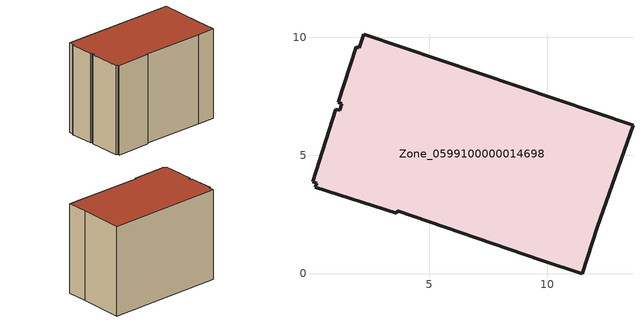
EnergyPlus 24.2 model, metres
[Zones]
Zone_0599100000014698
 floor ground (C_G): 1.91,9.6 2.04,9.56 2.22,10.13 13.63,6.28 12.12,1.97 11.48,0 9.74,0.57 3.65,2.66 3.63,2.54 0.17,3.66 0.23,3.83 0.06,3.89 1.05,6.96 1.2,6.91 1.29,7.2 1.14,7.25 z0
 wall outside (C_F): 11.48,0 12.12,1.97 13.63,6.28 2.22,10.13 2.04,9.56 1.91,9.6 1.14,7.25 1.29,7.2 1.2,6.91 1.05,6.96 0.06,3.89 0.23,3.83 0.17,3.66 3.63,2.54 3.65,2.66 9.74,0.57 11.48,0 z0:9.19
 roof outside (C_R): 2.04,9.56 1.91,9.6 1.14,7.25 1.29,7.2 1.2,6.91 1.05,6.96 0.06,3.89 0.23,3.83 0.17,3.66 3.63,2.54 3.65,2.66 9.74,0.57 11.48,0 12.12,1.97 13.63,6.28 2.22,10.13 z9.19
[BUILDING]
Pand.0599100000014698: North Axis=0; Terrain=City; Loads Convergence Tolerance Value=0.04; Temperature Convergence Tolerance Value=0.4; Solar Distribution=FullExterior; Maximum Number of Warmup Days=25; Minimum Number of Warmup Days=1
[Site:Location]
Rotterdam.The.Hague.AP_ZH_NLD Design_Conditions: Latitude=51.96; Longitude=4.45; Time Zone=1; Elevation=-4.5
[SITE:GROUNDTEMPERATURE:BUILDINGSURFACE]
18, 18, 18, 18, 18, 18, 18, 18, 18, 18, 18, 18
[MATERIAL] Thermal Absorptance=0.9; Solar Absorptance=0.7; Visible Absorptance=0.7
Name | Roughness | Thickness | Conductivity | Density | Specific Heat
G.D.1965 | MediumSmooth | 0.15 | 1 | 540 | 1210
F.D.1965 | Rough | 0.3 | 0.857143 | 1920 | 840
R.D.1965 | MediumRough | 0.2 | 0.08 | 1500 | 1000
[CONSTRUCTION]
C_G: G.D.1965
C_F: F.D.1965
C_R: R.D.1965
[ZONE]
Zone_0599100000014698: Type=1; Multiplier=1; Ceiling Height=Autocalculate; Volume=Autocalculate; Floor Area=autocalculate; Part of Total Floor Area=Yes
[ZONEINFILTRATION:DESIGNFLOWRATE]
Infil_Zone_0599100000014698: Zone or ZoneList or Space or SpaceList=Zone_0599100000014698; Schedule=AlwaysOn; Design Flow Rate Calculation Method=Flow/Area; Flow Rate per Floor Area=0.0042; Constant Term Coefficient=1; Temperature Term Coefficient=0; Velocity Term Coefficient=0; Velocity Squared Term Coefficient=0
[HVACTEMPLATE:ZONE:IDEALLOADSAIRSYSTEM]
Zone_0599100000014698: Maximum Heating Supply Air Temperature=50; Minimum Cooling Supply Air Temperature=13; Maximum Heating Supply Air Humidity Ratio=0.0156; Minimum Cooling Supply Air Humidity Ratio=0.0077; Heating Limit=NoLimit; Cooling Limit=NoLimit; Dehumidification Control Type=ConstantSensibleHeatRatio; Cooling Sensible Heat Ratio=0.7; Dehumidification Setpoint=60; Humidification Control Type=None; Humidification Setpoint=30; Outdoor Air Method=None; Outdoor Air Flow Rate per Person=0.00944; Outdoor Air Flow Rate per Zone Floor Area=0; Outdoor Air Flow Rate per Zone=0; Demand Controlled Ventilation Type=None; Outdoor Air Economizer Type=NoEconomizer; Heat Recovery Type=None; Sensible Heat Recovery Effectiveness=0.7; Latent Heat Recovery Effectiveness=0.65
[ZONECONTROL:THERMOSTAT]
ThermostatControl_Zone_0599100000014698: Zone or ZoneList=Zone_0599100000014698; Control Type Schedule=DualSetpointControlType; Control 1=Thermostat_Zone_0599100000014698; Temperature Difference Between Cutout And Setpoint=0
[THERMOSTATSETPOINT:DUALSETPOINT]
Thermostat_Zone_0599100000014698: Heating Setpoint Temperature Schedule=HeatingSetpoint_Zone_0599100000014698; Cooling Setpoint Temperature Schedule=CoolingSetpoint_Zone_0599100000014698
[SCHEDULE:COMPACT]
HeatingSetpoint_Zone_0599100000014698: Through: 12/31, For: AllDays, Until: 24:00, 21
CoolingSetpoint_Zone_0599100000014698: Through: 12/31, For: AllDays, Until: 24:00, 24
DualSetpointControlType: Through: 12/31, For: AllDays, Until: 24:00, 4
AlwaysOn: Through: 12/31, For: AllDays, Until: 24:00, 1
